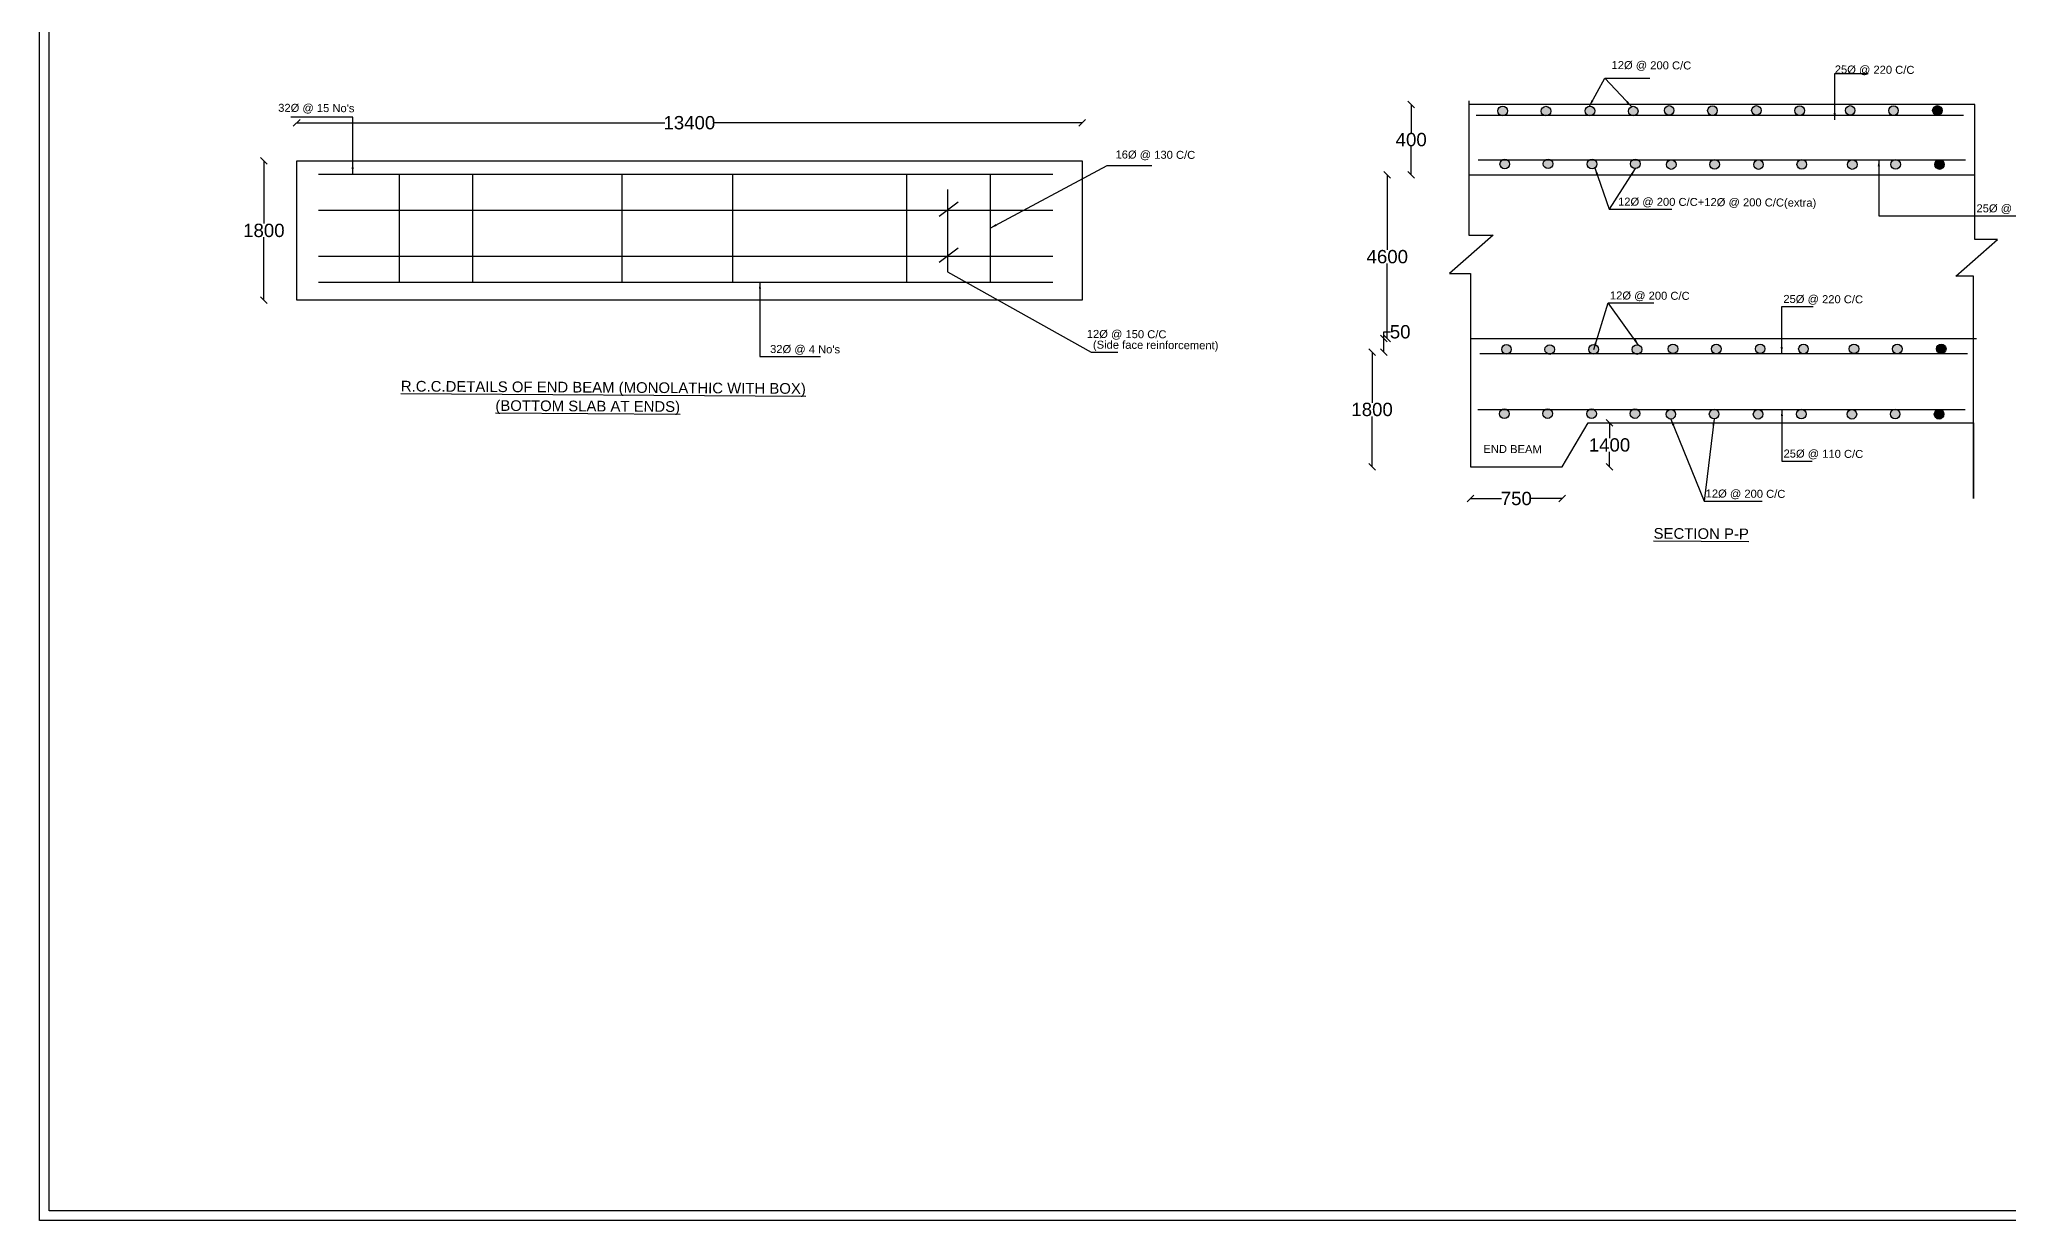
# Model space of a CAD drawing. Header units: millimetres. Extents: x 5124 to 3035737, y 2311 to 46090201.
# Drawn here: x 2999122 to 3021268, y 46066189 to 46079469 of the extents above; entities that cross this region are included whole.
import ezdxf

# ---------------------------------------------------------------- set-up
doc = ezdxf.new("R2010")
doc.units = ezdxf.units.MM
doc.header["$MEASUREMENT"] = 0
doc.layers.add('DIMENSION', color=7, linetype='Continuous')
doc.layers.add('DRAWING', color=7, linetype='Continuous')
doc.styles.get("Standard").update_dxf_attribs({"font": 'arial.ttf'})
doc.dimstyles.get("Standard").update_dxf_attribs({"dimtxt": 150, "dimasz": 75, "dimexe": 0.18, "dimexo": 0.0625, "dimgap": 0.09, "dimtad": 0, "dimtih": 1, "dimtoh": 1, "dimdec": 0, "dimzin": 0, "dimdsep": 46, "dimtxsty": 'Standard', "dimblk": 'OBLIQUE', "dimcen": 0.09, "dimse1": 1, "dimse2": 1, "dimadec": 0, "dimazin": 0, "dimtfac": 1, "dimtdec": 0, "dimtofl": 0, "dimtmove": 0, "dimatfit": 3, "dimfxl": 1, "dimtolj": 1, "dimtzin": 0, "dimarcsym": 0})

# ---------------------------------------------------------------- blocks, each defined once
blk = doc.blocks.new('_Oblique')
at = {"color": 0, "linetype": 'ByBlock', "lineweight": -2}
blk.add_line((-0.5, -0.5), (0.5, 0.5), dxfattribs=at)
blk = doc.blocks.new('*D7')
at = {"layer": 'Defpoints', "color": 0, "transparency": 16777216}
for p in [(3014549, 46078738), (3015198, 46078738), (3015198, 46077947)]:
    blk.add_point(p, dxfattribs=at)
at = {"layer": 'DIMENSION', "color": 0, "lineweight": -2, "transparency": 16777216}
for p, q in [((3014549, 46078738), (3014549, 46078419)), ((3014549, 46077947), (3014549, 46078266))]:
    blk.add_line(p, q, dxfattribs=at)
at = {"layer": 'DIMENSION', "color": 0, "lineweight": -2, "transparency": 16777216, "xscale": 75, "yscale": 75, "zscale": 75}
for p, rotation in [((3014549, 46078738), 90), ((3014549, 46077947), 270)]:
    blk.add_blockref('_Oblique', p, dxfattribs=dict(at, rotation=rotation))
at = {"layer": 'DIMENSION', "color": 0, "transparency": 16777216, "insert": (3014549, 46078342), "char_height": 150, "attachment_point": 5}
blk.add_mtext('\\A1;400', dxfattribs=at)
blk = doc.blocks.new('*D8')
at = {"layer": 'Defpoints', "color": 0, "transparency": 16777216}
for p in [(3014280, 46077947), (3015198, 46077947), (3015300, 46076106)]:
    blk.add_point(p, dxfattribs=at)
at = {"layer": 'DIMENSION', "color": 0, "lineweight": -2, "transparency": 16777216}
for p, q in [((3014280, 46077947), (3014280, 46077103)), ((3014280, 46076106), (3014280, 46076950))]:
    blk.add_line(p, q, dxfattribs=at)
at = {"layer": 'DIMENSION', "color": 0, "lineweight": -2, "transparency": 16777216, "xscale": 75, "yscale": 75, "zscale": 75}
for p, rotation in [((3014280, 46077947), 90), ((3014280, 46076106), 270)]:
    blk.add_blockref('_Oblique', p, dxfattribs=dict(at, rotation=rotation))
at = {"layer": 'DIMENSION', "color": 0, "transparency": 16777216, "insert": (3014280, 46077026), "char_height": 150, "attachment_point": 5}
blk.add_mtext('\\A1;4600', dxfattribs=at)
blk = doc.blocks.new('*D9')
at = {"layer": 'Defpoints', "color": 0, "transparency": 16777216}
for p in [(3014243, 46076106), (3015217, 46076106), (3015217, 46075953)]:
    blk.add_point(p, dxfattribs=at)
at = {"layer": 'DIMENSION', "color": 0, "lineweight": -2, "transparency": 16777216}
for p, q in [((3014243, 46076106), (3014243, 46076181)), ((3014243, 46076181), (3014318, 46076181)), ((3014243, 46075953), (3014243, 46076106))]:
    blk.add_line(p, q, dxfattribs=at)
at = {"layer": 'DIMENSION', "color": 0, "lineweight": -2, "transparency": 16777216, "xscale": 75, "yscale": 75, "zscale": 75}
for p, rotation in [((3014243, 46076106), 90), ((3014243, 46075953), 270)]:
    blk.add_blockref('_Oblique', p, dxfattribs=dict(at, rotation=rotation))
at = {"layer": 'DIMENSION', "color": 0, "transparency": 16777216, "insert": (3014425, 46076181), "char_height": 150, "attachment_point": 5}
blk.add_mtext('\\A1;50', dxfattribs=at)
blk = doc.blocks.new('*D10')
at = {"layer": 'Defpoints', "color": 0, "transparency": 16777216}
for p in [(3014243, 46075953), (3014109, 46074662), (3015217, 46074662)]:
    blk.add_point(p, dxfattribs=at)
at = {"layer": 'DIMENSION', "color": 0, "lineweight": -2, "transparency": 16777216}
for p, q in [((3014109, 46075953), (3014109, 46075384)), ((3014109, 46074662), (3014109, 46075231))]:
    blk.add_line(p, q, dxfattribs=at)
at = {"layer": 'DIMENSION', "color": 0, "lineweight": -2, "transparency": 16777216, "xscale": 75, "yscale": 75, "zscale": 75}
for p, rotation in [((3014109, 46075953), 90), ((3014109, 46074662), 270)]:
    blk.add_blockref('_Oblique', p, dxfattribs=dict(at, rotation=rotation))
at = {"layer": 'DIMENSION', "color": 0, "transparency": 16777216, "insert": (3014109, 46075308), "char_height": 150, "attachment_point": 5}
blk.add_mtext('\\A1;1800', dxfattribs=at)
blk = doc.blocks.new('*D11')
at = {"layer": 'Defpoints', "color": 0, "transparency": 16777216}
for p in [(3015217, 46074662), (3016245, 46074662), (3016245, 46074307)]:
    blk.add_point(p, dxfattribs=at)
at = {"layer": 'DIMENSION', "color": 0, "lineweight": -2, "transparency": 16777216}
for p, q in [((3015217, 46074307), (3015566, 46074307)), ((3016245, 46074307), (3015896, 46074307))]:
    blk.add_line(p, q, dxfattribs=at)
at = {"layer": 'DIMENSION', "color": 0, "lineweight": -2, "transparency": 16777216, "xscale": 75, "yscale": 75, "zscale": 75, "rotation": 180}
blk.add_blockref('_Oblique', (3015217, 46074307), dxfattribs=at)
at = {"layer": 'DIMENSION', "color": 0, "lineweight": -2, "transparency": 16777216, "xscale": 75, "yscale": 75, "zscale": 75}
blk.add_blockref('_Oblique', (3016245, 46074307), dxfattribs=at)
at = {"layer": 'DIMENSION', "color": 0, "transparency": 16777216, "insert": (3015731, 46074307), "char_height": 150, "attachment_point": 5}
blk.add_mtext('\\A1;750', dxfattribs=at)
blk = doc.blocks.new('*D12')
at = {"layer": 'Defpoints', "color": 0, "transparency": 16777216}
for p in [(3016537, 46075157), (3016245, 46074662), (3016779, 46074662)]:
    blk.add_point(p, dxfattribs=at)
at = {"layer": 'DIMENSION', "color": 0, "lineweight": -2, "transparency": 16777216}
for p, q in [((3016779, 46075157), (3016779, 46074986)), ((3016779, 46074662), (3016779, 46074833))]:
    blk.add_line(p, q, dxfattribs=at)
at = {"layer": 'DIMENSION', "color": 0, "lineweight": -2, "transparency": 16777216, "xscale": 75, "yscale": 75, "zscale": 75}
for p, rotation in [((3016779, 46075157), 90), ((3016779, 46074662), 270)]:
    blk.add_blockref('_Oblique', p, dxfattribs=dict(at, rotation=rotation))
at = {"layer": 'DIMENSION', "color": 0, "transparency": 16777216, "insert": (3016779, 46074909), "char_height": 150, "attachment_point": 5}
blk.add_mtext('\\A1;1400', dxfattribs=at)
blk = doc.blocks.new('*D13')
at = {"layer": 'Defpoints', "color": 0, "transparency": 16777216}
for p in [(3010848, 46078532), (3002015, 46078105), (3010848, 46078105)]:
    blk.add_point(p, dxfattribs=at)
at = {"layer": 'DIMENSION', "color": 0, "lineweight": -2, "transparency": 16777216}
for p, q in [((3002015, 46078532), (3006156, 46078532)), ((3010848, 46078532), (3006707, 46078532))]:
    blk.add_line(p, q, dxfattribs=at)
at = {"layer": 'DIMENSION', "color": 0, "lineweight": -2, "transparency": 16777216, "xscale": 75, "yscale": 75, "zscale": 75, "rotation": 180}
blk.add_blockref('_Oblique', (3002015, 46078532), dxfattribs=at)
at = {"layer": 'DIMENSION', "color": 0, "lineweight": -2, "transparency": 16777216, "xscale": 75, "yscale": 75, "zscale": 75}
blk.add_blockref('_Oblique', (3010848, 46078532), dxfattribs=at)
at = {"layer": 'DIMENSION', "color": 0, "transparency": 16777216, "insert": (3006431, 46078532), "char_height": 150, "attachment_point": 5}
blk.add_mtext('\\A1;13400', dxfattribs=at)
blk = doc.blocks.new('*D14')
at = {"layer": 'Defpoints', "color": 0, "transparency": 16777216}
for p in [(3001646, 46078105), (3002015, 46078105), (3002015, 46076538)]:
    blk.add_point(p, dxfattribs=at)
at = {"layer": 'DIMENSION', "color": 0, "lineweight": -2, "transparency": 16777216}
for p, q in [((3001646, 46078105), (3001646, 46077398)), ((3001646, 46076538), (3001646, 46077244))]:
    blk.add_line(p, q, dxfattribs=at)
at = {"layer": 'DIMENSION', "color": 0, "lineweight": -2, "transparency": 16777216, "xscale": 75, "yscale": 75, "zscale": 75}
for p, rotation in [((3001646, 46078105), 90), ((3001646, 46076538), 270)]:
    blk.add_blockref('_Oblique', p, dxfattribs=dict(at, rotation=rotation))
at = {"layer": 'DIMENSION', "color": 0, "transparency": 16777216, "insert": (3001646, 46077321), "char_height": 150, "attachment_point": 5}
blk.add_mtext('\\A1;1800', dxfattribs=at)

msp = doc.modelspace()

# ---------------------------------------------------------------- hatches: boundary and pattern name
at = {"layer": 'DRAWING'}
h = msp.add_hatch(color=256, dxfattribs=at)
h.paths.add_polyline_path([(3015524, 46078664.6, 1), (3015631.9, 46078664.6, 1)])
h.paths.add_polyline_path([(3016118.9, 46078662.8, 1), (3016010.6, 46078662.8, 1)])
h = msp.add_hatch(color=256, dxfattribs=at)
h.paths.add_polyline_path([(3016505.1, 46078664.6, 1), (3016613, 46078664.6, 1)])
h.paths.add_polyline_path([(3017100, 46078662.8, 1), (3016991.7, 46078662.8, 1)])
h = msp.add_hatch(color=256, dxfattribs=at)
h.paths.add_polyline_path([(3017396.4, 46078670.6, 1), (3017504.2, 46078670.6, 1)])
h.paths.add_polyline_path([(3017991.3, 46078668.7, 1), (3017882.9, 46078668.7, 1)])
h = msp.add_hatch(color=256, dxfattribs=at)
h.paths.add_polyline_path([(3018377.5, 46078670.6, 1), (3018485.4, 46078670.6, 1)])
h.paths.add_polyline_path([(3018972.4, 46078668.7, 1), (3018864.1, 46078668.7, 1)])
h = msp.add_hatch(color=256, dxfattribs=at)
h.paths.add_polyline_path([(3019432.1, 46078670.6, 1), (3019540, 46078670.6, 1)])
h.paths.add_polyline_path([(3020027, 46078668.7, 1), (3019918.7, 46078668.7, 1)])
for points in [[(3020413.2, 46078670.6, 1), (3020521.1, 46078670.6, 1)], [(3020544.6, 46078062.4, 1), (3020436.7, 46078062.4, 1)], [(3020455.6, 46075990.3, 1), (3020563.5, 46075990.3, 1)], [(3020540, 46075254.6, 1), (3020432.1, 46075254.6, 1)]]:
    msp.add_hatch(color=256, dxfattribs=at).paths.add_polyline_path(points)
h = msp.add_hatch(color=256, dxfattribs=at)
h.paths.add_polyline_path([(3015655.4, 46078068.4, 1), (3015547.5, 46078068.4, 1)])
h.paths.add_polyline_path([(3016034.1, 46078070.3, 1), (3016142.4, 46078070.3, 1)])
h = msp.add_hatch(color=256, dxfattribs=at)
h.paths.add_polyline_path([(3016636.5, 46078068.4, 1), (3016528.6, 46078068.4, 1)])
h.paths.add_polyline_path([(3017015.2, 46078070.3, 1), (3017123.5, 46078070.3, 1)])
h = msp.add_hatch(color=256, dxfattribs=at)
h.paths.add_polyline_path([(3017527.7, 46078062.4, 1), (3017419.9, 46078062.4, 1)])
h.paths.add_polyline_path([(3017906.4, 46078064.3, 1), (3018014.8, 46078064.3, 1)])
h = msp.add_hatch(color=256, dxfattribs=at)
h.paths.add_polyline_path([(3018508.9, 46078062.4, 1), (3018401, 46078062.4, 1)])
h.paths.add_polyline_path([(3018887.6, 46078064.3, 1), (3018995.9, 46078064.3, 1)])
h = msp.add_hatch(color=256, dxfattribs=at)
h.paths.add_polyline_path([(3019563.5, 46078062.4, 1), (3019455.6, 46078062.4, 1)])
h.paths.add_polyline_path([(3019942.2, 46078064.3, 1), (3020050.5, 46078064.3, 1)])
h = msp.add_hatch(color=256, dxfattribs=at)
h.paths.add_polyline_path([(3015566.4, 46075984.4, 1), (3015674.3, 46075984.4, 1)])
h.paths.add_polyline_path([(3016161.3, 46075982.5, 1), (3016053, 46075982.5, 1)])
h = msp.add_hatch(color=256, dxfattribs=at)
h.paths.add_polyline_path([(3016547.5, 46075984.4, 1), (3016655.4, 46075984.4, 1)])
h.paths.add_polyline_path([(3017142.4, 46075982.5, 1), (3017034.1, 46075982.5, 1)])
h = msp.add_hatch(color=256, dxfattribs=at)
h.paths.add_polyline_path([(3017438.7, 46075990.3, 1), (3017546.6, 46075990.3, 1)])
h.paths.add_polyline_path([(3018033.7, 46075988.5, 1), (3017925.3, 46075988.5, 1)])
h = msp.add_hatch(color=256, dxfattribs=at)
h.paths.add_polyline_path([(3018419.8, 46075990.3, 1), (3018527.7, 46075990.3, 1)])
h.paths.add_polyline_path([(3019014.8, 46075988.5, 1), (3018906.4, 46075988.5, 1)])
h = msp.add_hatch(color=256, dxfattribs=at)
h.paths.add_polyline_path([(3019474.5, 46075990.3, 1), (3019582.4, 46075990.3, 1)])
h.paths.add_polyline_path([(3020069.4, 46075988.5, 1), (3019961.1, 46075988.5, 1)])
h = msp.add_hatch(color=256, dxfattribs=at)
h.paths.add_polyline_path([(3015650.8, 46075260.6, 1), (3015542.9, 46075260.6, 1)])
h.paths.add_polyline_path([(3016029.5, 46075262.4, 1), (3016137.8, 46075262.4, 1)])
h = msp.add_hatch(color=256, dxfattribs=at)
h.paths.add_polyline_path([(3016631.9, 46075260.6, 1), (3016524, 46075260.6, 1)])
h.paths.add_polyline_path([(3017010.6, 46075262.4, 1), (3017118.9, 46075262.4, 1)])
h = msp.add_hatch(color=256, dxfattribs=at)
h.paths.add_polyline_path([(3017523.1, 46075254.6, 1), (3017415.2, 46075254.6, 1)])
h.paths.add_polyline_path([(3017901.8, 46075256.5, 1), (3018010.2, 46075256.5, 1)])
h = msp.add_hatch(color=256, dxfattribs=at)
h.paths.add_polyline_path([(3018504.2, 46075254.6, 1), (3018396.3, 46075254.6, 1)])
h.paths.add_polyline_path([(3018882.9, 46075256.5, 1), (3018991.3, 46075256.5, 1)])
h = msp.add_hatch(color=256, dxfattribs=at)
h.paths.add_polyline_path([(3019558.9, 46075254.6, 1), (3019451, 46075254.6, 1)])
h.paths.add_polyline_path([(3019937.6, 46075256.5, 1), (3020045.9, 46075256.5, 1)])

# ---------------------------------------------------------------- linework, layer by layer
for points in [[(2999121.6, 46090201.5), (3035736.8, 46090201.5), (3035736.8, 46066188.8), (2999121.6, 46066188.8)], [(2999232.4, 46090090.7), (3035626.1, 46090090.7), (3035626.1, 46066299.6), (2999232.4, 46066299.6)], [(3002015.3, 46078104.5), (3010847.7, 46078104.5), (3010847.7, 46076537.6), (3002015.3, 46076537.6)]]:
    msp.add_lwpolyline(points, close=True, dxfattribs=at)
for points in [[(3015198.4, 46078778.5), (3015198.4, 46077267.3), (3015469.2, 46077267.3), (3014979.4, 46076838.2), (3015217.3, 46076838.2), (3015217.3, 46074662.3), (3016245.4, 46074662.3), (3016537.5, 46075156.6), (3020873.1, 46075156.6), (3020873.1, 46074307.6), (3020873.1, 46076808.7), (3020673.7, 46076808.7), (3021141.5, 46077220.5), (3020887.8, 46077220.5), (3020887.8, 46078737.8), (3015198.4, 46078737.8)], [(3015280.3, 46078616.6), (3020760.9, 46078616.6)], [(3015303.8, 46078116.4), (3020784.4, 46078116.4)], [(3002261.6, 46077954.5), (3010520.3, 46077954.5)], [(3003169.3, 46077954.5), (3003169.3, 46076741.2)], [(3003993, 46077954.5), (3003993, 46076741.2)], [(3005672.4, 46077954.5), (3005672.4, 46076741.2)], [(3006916.9, 46077954.5), (3006916.9, 46076741.2)], [(3008873.1, 46077954.5), (3008873.1, 46076741.2)], [(3009815.3, 46077954.5), (3009815.3, 46076741.2)], [(3015198.4, 46077946.8), (3020887.8, 46077946.8)], [(3009335, 46077780.7), (3009335, 46076854.3), (3010951.5, 46075952.8), (3011248.3, 46075952.8)], [(3002261.6, 46077548), (3010520.3, 46077548)], [(3009454.1, 46077637.9), (3009242.1, 46077476.8)], [(3002261.6, 46077033.1), (3010520.3, 46077033.1)], [(3009454.1, 46077123), (3009242.1, 46076961.9)], [(3002261.6, 46076741.2), (3010520.3, 46076741.2)], [(3015217.3, 46076105.9), (3020906.7, 46076105.9)], [(3015322.7, 46075936.4), (3020803.3, 46075936.4)], [(3015299.2, 46075308.6), (3020779.8, 46075308.6)]]:
    msp.add_lwpolyline(points, dxfattribs=at)
for centre, radius in [((3015577.9, 46078664.6), 53.9), ((3016064.8, 46078662.8), 54.2), ((3016559, 46078664.6), 53.9), ((3017045.9, 46078662.8), 54.2), ((3017450.3, 46078670.6), 53.9), ((3017937.1, 46078668.7), 54.2), ((3018431.4, 46078670.6), 53.9), ((3018918.2, 46078668.7), 54.2), ((3019486, 46078670.6), 53.9), ((3019972.9, 46078668.7), 54.2), ((3020467.2, 46078670.6), 53.9), ((3015601.4, 46078068.4), 53.9), ((3016088.3, 46078070.3), 54.2), ((3016582.5, 46078068.4), 53.9), ((3017069.4, 46078070.3), 54.2), ((3017473.8, 46078062.4), 53.9), ((3017960.6, 46078064.3), 54.2), ((3018454.9, 46078062.4), 53.9), ((3018941.7, 46078064.3), 54.2), ((3019509.5, 46078062.4), 53.9), ((3019996.4, 46078064.3), 54.2), ((3020490.7, 46078062.4), 53.9), ((3015620.3, 46075984.4), 53.9), ((3016107.1, 46075982.5), 54.2), ((3016601.4, 46075984.4), 53.9), ((3017088.2, 46075982.5), 54.2), ((3017492.7, 46075990.3), 53.9), ((3017979.5, 46075988.5), 54.2), ((3018473.8, 46075990.3), 53.9), ((3018960.6, 46075988.5), 54.2), ((3019528.4, 46075990.3), 53.9), ((3020015.2, 46075988.5), 54.2), ((3020509.5, 46075990.3), 53.9), ((3015596.8, 46075260.6), 53.9), ((3016083.6, 46075262.4), 54.2), ((3016577.9, 46075260.6), 53.9), ((3017064.7, 46075262.4), 54.2), ((3017469.2, 46075254.6), 53.9), ((3017956, 46075256.5), 54.2), ((3018450.3, 46075254.6), 53.9), ((3018937.1, 46075256.5), 54.2), ((3019504.9, 46075254.6), 53.9), ((3019991.7, 46075256.5), 54.2), ((3020486, 46075254.6), 53.9)]:
    msp.add_circle(centre, radius, dxfattribs=at)

# ---------------------------------------------------------------- texts
at = {"layer": 'DIMENSION'}
for s, height, p in [('12Ø @ 200 C/C', 90, (3016802.1, 46079136.5)), ('25Ø @ 220 C/C', 90, (3019312, 46079086.6)), ("32Ø @ 15 No's", 90, (3001806.9, 46078655.6)), ('16Ø @ 130 C/C', 90, (3011223.7, 46078130.6)), ('12Ø @ 200 C/C+12Ø @ 200 C/C(extra)', 90, (3016875.1, 46077601.3)), ('25Ø @ 110 C/C', 90, (3020905.9, 46077525.9)), ('12Ø @ 200 C/C', 90, (3016783.8, 46076546)), ('25Ø @ 220 C/C', 90, (3018734, 46076506.6)), ('12Ø @ 150 C/C', 90, (3010900.4, 46076113.7)), ("32Ø @ 4 No's", 90, (3007338.7, 46075943.8)), ('(Side face reinforcement)', 90, (3010969.6, 46075992.8)), ('%%UR.C.C.DETAILS OF END BEAM (MONOLATHIC WITH BOX)', 120, (3003186.7, 46075511.1)), ('%%U(BOTTOM SLAB AT ENDS)', 120, (3004249.4, 46075293.3)), ('END BEAM', 90, (3015360.6, 46074820.4)), ('25Ø @ 110 C/C', 90, (3018736.2, 46074768.4)), ('12Ø @ 200 C/C', 90, (3017860.3, 46074319.3)), ('%%USECTION P-P', 120, (3017274.8, 46073855.9))]:
    msp.add_text(s, height=height, rotation=359.65712, dxfattribs=at).set_placement(p)

# ---------------------------------------------------------------- dimensions: what is measured, and where the dimension line sits
for base, p1, p2, text, picture, middle in [((3014549.2, 46078737.8), (3015198.4, 46077946.8), (3015198.4, 46078737.8), '400', '*D7', (3014549.2, 46078342.3)), ((3001646.3, 46078104.5), (3002015.3, 46076537.6), (3002015.3, 46078104.5), '1800', '*D14', (3001646.3, 46077321.1)), ((3014280.1, 46077946.8), (3015300, 46076105.9), (3015198.4, 46077946.8), '4600', '*D8', (3014280.1, 46077026.4)), ((3014242.6, 46076105.9), (3015217.3, 46075953), (3015217.3, 46076105.9), '50', '*D9', (3014424.9, 46076180.9)), ((3014108.6, 46074662.3), (3014242.6, 46075953), (3015217.3, 46074662.3), '1800', '*D10', (3014108.6, 46075307.7)), ((3016779.2, 46074662.3), (3016537.5, 46075156.6), (3016245.4, 46074662.3), '1400', '*D12', (3016779.2, 46074909.5))]:
    dim = msp.add_linear_dim(base=base, p1=p1, p2=p2, angle=90, text=text, dimstyle='Standard', dxfattribs=at)
    dim.commit()
    dim.dimension.update_dxf_attribs({"geometry": picture, "text_midpoint": middle})
for base, p1, p2, text, picture, middle in [((3010847.7, 46078532.2), (3002015.3, 46078104.5), (3010847.7, 46078104.5), '13400', '*D13', (3006431.5, 46078532.2)), ((3016245.4, 46074307.4), (3015217.3, 46074662.3), (3016245.4, 46074662.3), '750', '*D11', (3015731.4, 46074307.4))]:
    dim = msp.add_linear_dim(base=base, p1=p1, p2=p2, text=text, dimstyle='Standard', dxfattribs=at)
    dim.commit()
    dim.dimension.update_dxf_attribs({"geometry": picture, "text_midpoint": middle})

# ---------------------------------------------------------------- leaders
at = {"layer": 'DRAWING'}
for points in [[(3016552.8, 46078718.2), (3016726.9, 46079034.3), (3017234.3, 46079034.3)], [(3017027.1, 46078713.6), (3016726.9, 46079034.3)], [(3019312, 46078566.2), (3019312, 46079086.6), (3019687.9, 46079086.6)], [(3002644.9, 46077954.5), (3002644.9, 46078596), (3001948.7, 46078596)], [(3019808, 46078116.4), (3019808, 46077485.9), (3021529.6, 46077485.9)], [(3009815.3, 46077347.8), (3011129.1, 46078050.1), (3011632.3, 46078050.1)], [(3016614.7, 46078025.1), (3016776.8, 46077561), (3017479.8, 46077561)], [(3017069.4, 46078016.1), (3016776.8, 46077561)], [(3007224.7, 46076741.2), (3007224.7, 46075904.4), (3007906.6, 46075904.4)], [(3016601.4, 46075984.4), (3016765.7, 46076506), (3017278, 46076506)], [(3017106.7, 46076033.4), (3016765.7, 46076506)], [(3018715.9, 46075936.4), (3018715.9, 46076466.7), (3019070.3, 46076466.7)], [(3018718.2, 46075308.6), (3018718.2, 46074728.4), (3019059.2, 46074728.4)], [(3017469.2, 46075200.7), (3017842.2, 46074279.3), (3018497.2, 46074279.3)], [(3017956, 46075202.3), (3017842.2, 46074279.3)]]:
    msp.add_leader(points, dimstyle='Standard', override={"dimgap": 0.09, "dimtad": 0}, dxfattribs=at)

doc.saveas('drawing.dxf')
